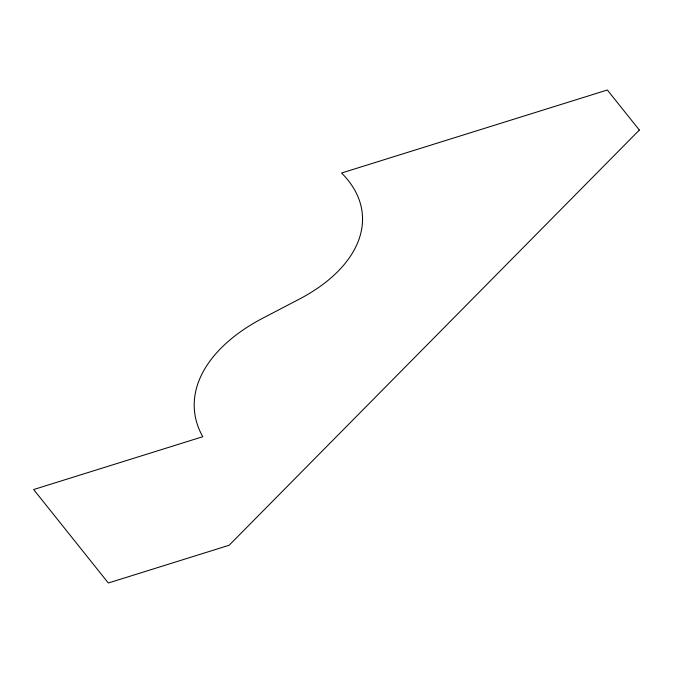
<?xml version="1.0" encoding="UTF-8"?>
<svg xmlns="http://www.w3.org/2000/svg" width="673" height="673" viewBox="0 0 673 673"><rect width="100%" height="100%" fill="white"/><g stroke="black" fill="none" stroke-linecap="round" stroke-linejoin="round"><path stroke-width="1.01" d="M639.35 130.049L229.14 545.265L108.328 583.003L33.65 489.54L202.783 436.71A185.008 106.384 -4.9 0 1 263.185 317.967L299.014 299.292A170.378 97.964 -4.9 0 0 341.556 173.02L607.349 89.997L639.35 130.049"/></g></svg>
